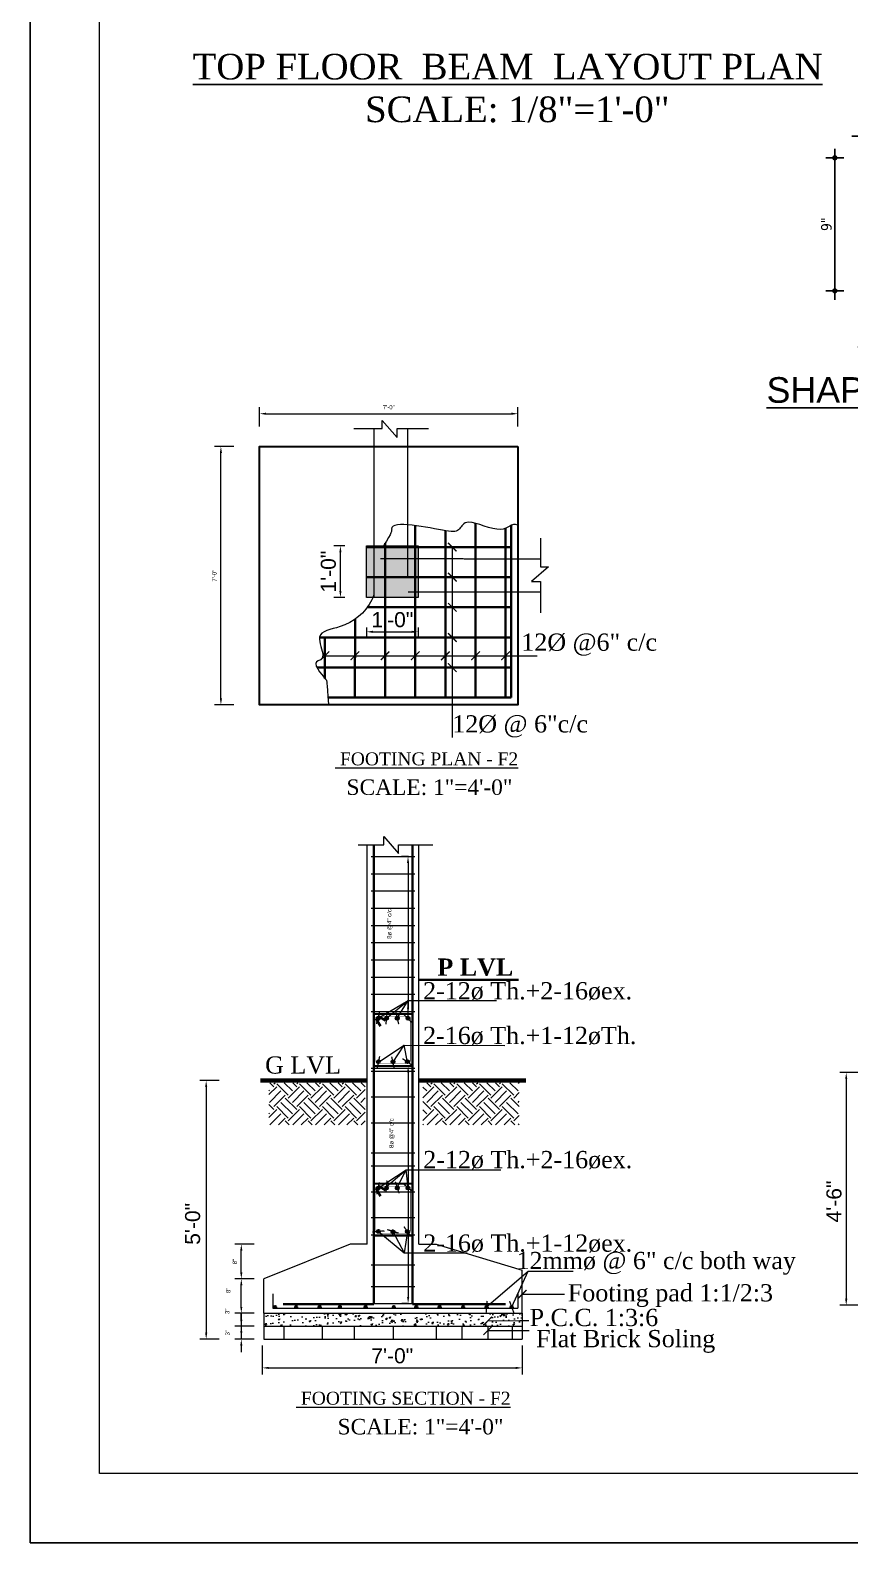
# Model space of a CAD drawing. Header units: inches. Extents: x 10143 to 33197, y -150 to 3760.
# Drawn here: x 10143 to 10691, y -150 to 861 of the extents above; entities that cross this region are included whole.
import ezdxf

# ---------------------------------------------------------------- set-up
doc = ezdxf.new("R2010")
doc.units = ezdxf.units.IN
doc.header["$LTSCALE"] = 0.5
doc.header["$MEASUREMENT"] = 0
doc.header["$PDMODE"] = 66
doc.linetypes.add('HIDDEN', pattern=[0.375, 0.25, -0.125])
for name, color, linetype, lineweight in [('COLUMN', 8, 'Continuous', 50), ('DIM_LINE', 165, 'Continuous', 15), ('dotted', 131, 'HIDDEN', 13), ('ELE1', 3, 'Continuous', 9), ('HACTH', 8, 'Continuous', 5), ('hatch', 9, 'Continuous', 0), ('REN', 242, 'Continuous', 30), ('ST-REINFOR', 201, 'Continuous', 40), ('STIRRUPS', 14, 'Continuous', 18), ('TEXT', 220, 'Continuous', 9), ('TRENCH', 1, 'Continuous', 35), ('WALL ELV', 20, 'Continuous', 20), ('WALL SEC', 2, 'Continuous', 35)]:
    doc.layers.add(name, color=color, linetype=linetype, lineweight=lineweight)
for name, color, linetype in [('DIMENSION', 5, 'Continuous'), ('floorhatch', 43, 'Continuous'), ('RIVER', 140, 'Continuous'), ('STIRRUP', 10, 'Continuous')]:
    doc.layers.add(name, color=color, linetype=linetype)
doc.styles.add('7 INCH', font='tahoma.ttf', dxfattribs={"height": 7})
doc.styles.add('arial', font='arial.ttf')
doc.styles.add('ordinary', font='ARIALN.TTF')
doc.styles.add('Romans', font='romans.shx')
doc.styles.get("Standard").update_dxf_attribs({"font": 'arial.ttf'})
doc.styles.add('TIMES 48', font='times.ttf', dxfattribs={"height": 4})
doc.styles.add('Timies1', font='times.ttf')
doc.dimstyles.new('7 INCH', dxfattribs={"dimscale": 0, "dimtxt": 7, "dimasz": 1, "dimexe": 2, "dimexo": 9, "dimgap": 2, "dimtad": 1, "dimdec": 0, "dimzin": 3, "dimdsep": 46, "dimlunit": 4, "dimtxsty": '7 INCH', "dimblk": 'DIM', "dimcen": 3, "dimdle": 3, "dimse1": 1, "dimse2": 1, "dimclrd": 256, "dimclre": 256, "dimclrt": 7, "dimadec": 1, "dimazin": 2, "dimtfac": 1, "dimtdec": 0, "dimtix": 1, "dimtofl": 0, "dimtmove": 2, "dimatfit": 3, "dimldrblk": 'ARW', "dimfxl": 2, "dimfrac": 2, "dimtolj": 2, "dimtzin": 0, "dimarcsym": 0})
doc.dimstyles.new('Copy of Standard', dxfattribs={"dimtxt": 5, "dimasz": 3, "dimexe": 3, "dimexo": 9, "dimgap": 3, "dimtad": 1, "dimtoh": 1, "dimdec": 0, "dimzin": 0, "dimdsep": 46, "dimlunit": 4, "dimtxsty": 'Standard', "dimblk": 'ARCHTICK', "dimcen": 0.09, "dimdle": 3, "dimclrd": 256, "dimclre": 256, "dimclrt": 256, "dimadec": 0, "dimazin": 0, "dimtfac": 1, "dimtdec": 0, "dimtofl": 0, "dimtmove": 0, "dimatfit": 2, "dimldrblk": 'ARCHTICK', "dimfxl": 3, "dimfxlon": 1, "dimtolj": 1, "dimtzin": 0, "dimlwd": -1, "dimlwe": -1, "dimarcsym": 0})
doc.dimstyles.new('nir 48', dxfattribs={"dimscale": 0.5, "dimtxt": 7, "dimasz": 3, "dimexe": 3, "dimexo": 3, "dimgap": 2, "dimtad": 1, "dimdec": 0, "dimzin": 3, "dimlunit": 4, "dimtxsty": 'arial', "dimcen": 2.5, "dimdle": 3, "dimclrt": 3, "dimadec": 0, "dimazin": 0, "dimtfac": 1, "dimtdec": 0, "dimtmove": 2, "dimatfit": 3, "dimfxl": 1, "dimarcsym": 0})

# ---------------------------------------------------------------- blocks, each defined once
blk = doc.blocks.new('DIM')
at = {"layer": 'DIMENSION'}
h = blk.add_hatch(color=256, dxfattribs=at)
h.paths.add_polyline_path([(0, 1.3), (0, 0), (1.3, 0, 0.414214)])
h.paths.add_polyline_path([(1.3, 0), (0, 0), (0, -1.3, 0.414214)])
h.paths.add_polyline_path([(0, 0), (-1.3, 0, 0.414214), (0, -1.3)])
h.paths.add_polyline_path([(0, 1.3, 0.414214), (-1.3, 0), (0, 0)])
for p, q in [((-6, 0), (6, 0)), ((0, 6), (0, -6))]:
    blk.add_line(p, q, dxfattribs=at)
blk.add_circle((0, 0), 1.28, dxfattribs=at)
blk = doc.blocks.new('*D976')
at = {"layer": 'Defpoints', "color": 0, "ltscale": 50, "transparency": 16777216}
for p in [(4326.3, 6106.5), (4237.9, 6085.5), (4326.3, 6085.5)]:
    blk.add_point(p, dxfattribs=at)
at = {"layer": 'REN', "lineweight": -2, "ltscale": 50, "transparency": 16777216}
blk.add_line((4238.9, 6106.5), (4325.3, 6106.5), dxfattribs=at)
at = {"layer": 'REN', "lineweight": -2, "ltscale": 50, "transparency": 16777216, "rotation": 180}
blk.add_blockref('DIM', (4237.9, 6106.5), dxfattribs=at)
at = {"layer": 'REN', "lineweight": -2, "ltscale": 50, "transparency": 16777216}
blk.add_blockref('DIM', (4326.3, 6106.5), dxfattribs=at)
at = {"layer": 'REN', "color": 7, "ltscale": 50, "transparency": 16777216, "insert": (4282.1, 6112.1), "char_height": 7, "attachment_point": 5, "style": '7 INCH'}
blk.add_mtext('\\A2;9"', dxfattribs=at)
blk = doc.blocks.new('ARW')
at = {"layer": 'DIMENSION'}
blk.add_lwpolyline([(-0.5, 0, 0, 3, 0), (-5.5, 0, 0, 0, 0), (-0.5, 0, 0, 0, 0)], format="xyseb", dxfattribs=at)
blk = doc.blocks.new('*D977')
at = {"layer": 'Defpoints', "color": 0, "ltscale": 50, "transparency": 16777216}
for p in [(4282.1, 6091.9), (4220.5, 6003), (4282.1, 6003)]:
    blk.add_point(p, dxfattribs=at)
at = {"layer": 'REN', "lineweight": -2, "ltscale": 50, "transparency": 16777216}
blk.add_line((4220.5, 6090.9), (4220.5, 6004), dxfattribs=at)
for p, rotation in [((4220.5, 6091.9), 90), ((4220.5, 6003), 270)]:
    blk.add_blockref('DIM', p, dxfattribs=dict(at, rotation=rotation))
at = {"layer": 'REN', "color": 7, "ltscale": 50, "transparency": 16777216, "insert": (4214.9, 6047.5), "char_height": 7, "attachment_point": 5, "rotation": 90, "style": '7 INCH'}
blk.add_mtext('\\A2;9"', dxfattribs=at)
blk = doc.blocks.new('*D978')
at = {"layer": 'Defpoints', "color": 0, "ltscale": 50, "transparency": 16777216}
for p in [(4387.9, 6077.7), (4500.4, 6065.1), (4450.4, 6015.2)]:
    blk.add_point(p, dxfattribs=at)
at = {"layer": 'REN', "lineweight": -2, "ltscale": 50, "transparency": 16777216}
blk.add_line((4438.6, 6126.9), (4499.7, 6065.8), dxfattribs=at)
for p, rotation in [((4437.9, 6127.6), 134.9999999999733), ((4500.4, 6065.1), 314.9999999999733)]:
    blk.add_blockref('DIM', p, dxfattribs=dict(at, rotation=rotation))
at = {"layer": 'REN', "color": 7, "ltscale": 50, "transparency": 16777216, "insert": (4473, 6100.3), "char_height": 7, "attachment_point": 5, "rotation": 315, "style": '7 INCH'}
blk.add_mtext('\\A2;6\'-5"', dxfattribs=at)
blk = doc.blocks.new('*D979')
at = {"layer": 'Defpoints', "color": 0, "ltscale": 50, "transparency": 16777216}
for p in [(4406.9, 6121.5), (4450.6, 6077.8), (4387.7, 6015)]:
    blk.add_point(p, dxfattribs=at)
at = {"layer": 'REN', "lineweight": -2, "ltscale": 50, "transparency": 16777216}
blk.add_line((4344.8, 6059.4), (4406.2, 6120.8), dxfattribs=at)
for p, rotation in [((4406.9, 6121.5), 45.00000000002652), ((4344.1, 6058.6), 225.0000000000265)]:
    blk.add_blockref('DIM', p, dxfattribs=dict(at, rotation=rotation))
at = {"layer": 'REN', "color": 7, "ltscale": 50, "transparency": 16777216, "insert": (4371.6, 6094), "char_height": 7, "attachment_point": 5, "rotation": 45, "style": '7 INCH'}
blk.add_mtext('\\A2;6\'-5"', dxfattribs=at)
blk = doc.blocks.new('*D1331')
at = {"layer": 'Defpoints', "color": 0, "transparency": 16777216}
for p in [(83951.29, -112875.78), (83946.03, -112878.78), (83951.29, -112878.78)]:
    blk.add_point(p, dxfattribs=at)
at = {"layer": 'DIM_LINE', "color": 0, "linetype": 'ByBlock', "lineweight": -2, "transparency": 16777216}
for p, q in [((83946.03, -112874.28), (83946.03, -112872.78)), ((83946.03, -112875.78), (83946.03, -112878.78)), ((83946.03, -112880.28), (83946.03, -112881.78))]:
    blk.add_line(p, q, dxfattribs=at)
at = {"layer": 'DIM_LINE', "color": 0, "lineweight": -2, "transparency": 16777216}
for p, q in [((83949.03, -112875.78), (83944.53, -112875.78)), ((83949.03, -112878.78), (83944.53, -112878.78))]:
    blk.add_line(p, q, dxfattribs=at)
at = {"layer": 'DIM_LINE', "color": 0, "transparency": 16777216}
for points in [[(83945.78, -112874.28), (83946.28, -112874.28), (83946.03, -112875.78)], [(83945.78, -112880.28), (83946.28, -112880.28), (83946.03, -112878.78)]]:
    blk.add_solid(points, dxfattribs=at)
at = {"layer": 'DIM_LINE', "color": 3, "transparency": 16777216, "insert": (83942.78, -112875.31), "char_height": 1, "attachment_point": 5, "rotation": 90, "style": 'arial'}
blk.add_mtext('3"', dxfattribs=at)
blk = doc.blocks.new('*D1332')
at = {"layer": 'Defpoints', "color": 0, "transparency": 16777216}
for p in [(83950.48, -112821.73), (83937.87, -112881.78), (83945.53, -112881.78)]:
    blk.add_point(p, dxfattribs=at)
at = {"layer": 'DIM_LINE', "color": 0, "lineweight": -2, "transparency": 16777216}
for p, q in [((83940.87, -112821.73), (83936.37, -112821.73)), ((83940.87, -112881.78), (83936.37, -112881.78))]:
    blk.add_line(p, q, dxfattribs=at)
at = {"layer": 'DIM_LINE', "color": 0, "linetype": 'ByBlock', "lineweight": -2, "transparency": 16777216}
blk.add_line((83937.87, -112823.23), (83937.87, -112880.28), dxfattribs=at)
at = {"layer": 'DIM_LINE', "color": 0, "transparency": 16777216}
for points in [[(83937.62, -112823.23), (83938.12, -112823.23), (83937.87, -112821.73)], [(83937.62, -112880.28), (83938.12, -112880.28), (83937.87, -112881.78)]]:
    blk.add_solid(points, dxfattribs=at)
at = {"layer": 'DIM_LINE', "color": 3, "transparency": 16777216, "insert": (83934.73, -112855), "char_height": 3.5, "attachment_point": 5, "rotation": 90, "style": 'arial'}
blk.add_mtext('5\'-0"', dxfattribs=at)
blk = doc.blocks.new('*D1338')
at = {"layer": 'Defpoints', "color": 0, "transparency": 16777216}
for p in [(83946.03, -112867.78), (83951.29, -112867.78), (83951.29, -112875.78)]:
    blk.add_point(p, dxfattribs=at)
at = {"layer": 'DIM_LINE', "color": 0, "lineweight": -2, "transparency": 16777216}
for p, q in [((83949.03, -112867.78), (83944.53, -112867.78)), ((83949.03, -112875.78), (83944.53, -112875.78))]:
    blk.add_line(p, q, dxfattribs=at)
at = {"layer": 'DIM_LINE', "color": 0, "linetype": 'ByBlock', "lineweight": -2, "transparency": 16777216}
blk.add_line((83946.03, -112874.28), (83946.03, -112869.28), dxfattribs=at)
at = {"layer": 'DIM_LINE', "color": 0, "transparency": 16777216}
for points in [[(83945.78, -112869.28), (83946.28, -112869.28), (83946.03, -112867.78)], [(83945.78, -112874.28), (83946.28, -112874.28), (83946.03, -112875.78)]]:
    blk.add_solid(points, dxfattribs=at)
at = {"layer": 'DIM_LINE', "color": 3, "transparency": 16777216, "insert": (83943, -112870.44), "char_height": 1, "attachment_point": 5, "rotation": 90, "style": 'arial'}
blk.add_mtext('8"', dxfattribs=at)
blk = doc.blocks.new('_ArchTick')
at = {"color": 0, "linetype": 'ByBlock', "const_width": 0.15}
blk.add_lwpolyline([(-0.5, -0.5), (0.5, 0.5)], dxfattribs=at)
blk = doc.blocks.new('*D1333')
at = {"layer": 'Defpoints', "color": 0, "transparency": 16777216}
for p in [(83941.29, -112674.45), (83950.29, -112674.45), (83950.29, -112734.44)]:
    blk.add_point(p, dxfattribs=at)
at = {"layer": 'DIM_LINE', "color": 0, "lineweight": -2, "transparency": 16777216}
for p, q in [((83944.29, -112674.45), (83939.79, -112674.45)), ((83944.29, -112734.44), (83939.79, -112734.44))]:
    blk.add_line(p, q, dxfattribs=at)
at = {"layer": 'DIM_LINE', "color": 0, "linetype": 'ByBlock', "lineweight": -2, "transparency": 16777216}
blk.add_line((83941.29, -112732.94), (83941.29, -112675.95), dxfattribs=at)
at = {"layer": 'DIM_LINE', "color": 0, "transparency": 16777216}
for points in [[(83941.04, -112675.95), (83941.54, -112675.95), (83941.29, -112674.45)], [(83941.04, -112732.94), (83941.54, -112732.94), (83941.29, -112734.44)]]:
    blk.add_solid(points, dxfattribs=at)
at = {"layer": 'DIM_LINE', "color": 3, "transparency": 16777216, "insert": (83939.78, -112704.44), "char_height": 1, "attachment_point": 5, "rotation": 90, "style": 'arial'}
blk.add_mtext('7\'-0"', dxfattribs=at)
blk = doc.blocks.new('*D1334')
at = {"layer": 'Defpoints', "color": 0, "transparency": 16777216}
for p in [(84010.29, -112666.83), (83950.29, -112674.45), (84010.29, -112674.45)]:
    blk.add_point(p, dxfattribs=at)
at = {"layer": 'DIM_LINE', "color": 0, "lineweight": -2, "transparency": 16777216}
for p, q in [((83950.29, -112669.83), (83950.29, -112665.33)), ((84010.29, -112669.83), (84010.29, -112665.33))]:
    blk.add_line(p, q, dxfattribs=at)
at = {"layer": 'DIM_LINE', "color": 0, "linetype": 'ByBlock', "lineweight": -2, "transparency": 16777216}
blk.add_line((83951.79, -112666.83), (84008.79, -112666.83), dxfattribs=at)
at = {"layer": 'DIM_LINE', "color": 0, "transparency": 16777216}
for points in [[(83951.79, -112666.58), (83951.79, -112667.08), (83950.29, -112666.83)], [(84008.79, -112666.58), (84008.79, -112667.08), (84010.29, -112666.83)]]:
    blk.add_solid(points, dxfattribs=at)
at = {"layer": 'DIM_LINE', "color": 18, "transparency": 16777216, "insert": (83980.29, -112665.32), "char_height": 1, "attachment_point": 5, "style": 'arial'}
blk.add_mtext('7\'-0"', dxfattribs=at)
blk = doc.blocks.new('*D1335')
at = {"layer": 'Defpoints', "color": 0, "transparency": 16777216}
for p in [(83951.29, -112878.78), (83946.03, -112881.78), (83951.29, -112881.78)]:
    blk.add_point(p, dxfattribs=at)
at = {"layer": 'DIM_LINE', "color": 0, "linetype": 'ByBlock', "lineweight": -2, "transparency": 16777216}
for p, q in [((83946.03, -112877.28), (83946.03, -112875.78)), ((83946.03, -112878.78), (83946.03, -112881.78)), ((83946.03, -112883.28), (83946.03, -112884.78))]:
    blk.add_line(p, q, dxfattribs=at)
at = {"layer": 'DIM_LINE', "color": 0, "lineweight": -2, "transparency": 16777216}
for p, q in [((83949.03, -112878.78), (83944.53, -112878.78)), ((83949.03, -112881.78), (83944.53, -112881.78))]:
    blk.add_line(p, q, dxfattribs=at)
at = {"layer": 'DIM_LINE', "color": 0, "transparency": 16777216}
for points in [[(83945.78, -112877.28), (83946.28, -112877.28), (83946.03, -112878.78)], [(83945.78, -112883.28), (83946.28, -112883.28), (83946.03, -112881.78)]]:
    blk.add_solid(points, dxfattribs=at)
at = {"layer": 'DIM_LINE', "color": 3, "transparency": 16777216, "insert": (83942.83, -112880.28), "char_height": 1, "attachment_point": 5, "rotation": 90, "style": 'arial'}
blk.add_mtext('3"', dxfattribs=at)
blk = doc.blocks.new('*D1336')
at = {"layer": 'Defpoints', "color": 0, "transparency": 16777216}
for p in [(83984.79, -112818.28), (83984.79, -112873.53), (83985.47, -112873.53)]:
    blk.add_point(p, dxfattribs=at)
at = {"layer": 'DIM_LINE', "color": 0, "lineweight": -2, "transparency": 16777216}
for p, q in [((83984.79, -112818.28), (83983.29, -112818.28)), ((83984.79, -112873.53), (83983.29, -112873.53))]:
    blk.add_line(p, q, dxfattribs=at)
at = {"layer": 'DIM_LINE', "color": 0, "linetype": 'ByBlock', "lineweight": -2, "transparency": 16777216}
blk.add_line((83984.79, -112819.78), (83984.79, -112872.03), dxfattribs=at)
at = {"layer": 'DIM_LINE', "color": 0, "transparency": 16777216}
for points in [[(83984.54, -112819.78), (83985.04, -112819.78), (83984.79, -112818.28)], [(83984.54, -112872.03), (83985.04, -112872.03), (83984.79, -112873.53)]]:
    blk.add_solid(points, dxfattribs=at)
at = {"layer": 'DIM_LINE', "color": 3, "transparency": 16777216, "insert": (83981.01, -112833.94), "char_height": 1, "attachment_point": 5, "rotation": 90, "style": 'arial'}
blk.add_mtext('8ø @4" c/c', dxfattribs=at)
blk = doc.blocks.new('*D1337')
at = {"layer": 'Defpoints', "color": 0, "transparency": 16777216}
for p in [(83986.36, -112769.67), (83984.77, -112806.28), (83985.01, -112806.28)]:
    blk.add_point(p, dxfattribs=at)
at = {"layer": 'DIM_LINE', "color": 0, "lineweight": -2, "transparency": 16777216}
for p, q in [((83984.86, -112769.67), (83983.27, -112769.67)), ((83984.77, -112806.28), (83983.27, -112806.28))]:
    blk.add_line(p, q, dxfattribs=at)
at = {"layer": 'DIM_LINE', "color": 0, "linetype": 'ByBlock', "lineweight": -2, "transparency": 16777216}
blk.add_line((83984.77, -112771.17), (83984.77, -112804.78), dxfattribs=at)
at = {"layer": 'DIM_LINE', "color": 0, "transparency": 16777216}
for points in [[(83984.52, -112771.17), (83985.02, -112771.17), (83984.77, -112769.67)], [(83984.52, -112804.78), (83985.02, -112804.78), (83984.77, -112806.28)]]:
    blk.add_solid(points, dxfattribs=at)
at = {"layer": 'DIM_LINE', "color": 3, "transparency": 16777216, "insert": (83980.51, -112785.35), "char_height": 1, "attachment_point": 5, "rotation": 90, "style": 'arial'}
blk.add_mtext('8ø @4" c/c', dxfattribs=at)
blk = doc.blocks.new('*D1339')
at = {"layer": 'Defpoints', "color": 0, "transparency": 16777216}
for p in [(83946.03, -112859.73), (83971.29, -112859.73), (83951.29, -112867.78)]:
    blk.add_point(p, dxfattribs=at)
at = {"layer": 'DIM_LINE', "color": 0, "lineweight": -2, "transparency": 16777216}
for p, q in [((83949.03, -112859.73), (83944.53, -112859.73)), ((83949.03, -112867.78), (83944.53, -112867.78))]:
    blk.add_line(p, q, dxfattribs=at)
at = {"layer": 'DIM_LINE', "color": 0, "linetype": 'ByBlock', "lineweight": -2, "transparency": 16777216}
blk.add_line((83946.03, -112866.28), (83946.03, -112861.23), dxfattribs=at)
at = {"layer": 'DIM_LINE', "color": 0, "transparency": 16777216}
for points in [[(83945.78, -112861.23), (83946.28, -112861.23), (83946.03, -112859.73)], [(83945.78, -112866.28), (83946.28, -112866.28), (83946.03, -112867.78)]]:
    blk.add_solid(points, dxfattribs=at)
at = {"layer": 'DIM_LINE', "color": 3, "transparency": 16777216, "insert": (83944.52, -112863.75), "char_height": 1, "attachment_point": 5, "rotation": 90, "style": 'arial'}
blk.add_mtext('8"', dxfattribs=at)
blk = doc.blocks.new('*D1308')
at = {"layer": 'Defpoints', "color": 0, "transparency": 16777216}
for p in [(83950.91, -112881.78), (84011.29, -112881.78), (84011.29, -112888.46)]:
    blk.add_point(p, dxfattribs=at)
at = {"layer": 'DIM_LINE', "color": 0, "lineweight": -2, "transparency": 16777216}
for p, q in [((83950.91, -112883.28), (83950.91, -112889.96)), ((84011.29, -112883.28), (84011.29, -112889.96)), ((83952.41, -112888.46), (84009.79, -112888.46))]:
    blk.add_line(p, q, dxfattribs=at)
at = {"layer": 'DIM_LINE', "color": 0, "transparency": 16777216}
for points in [[(83952.41, -112888.21), (83952.41, -112888.71), (83950.91, -112888.46)], [(84009.79, -112888.21), (84009.79, -112888.71), (84011.29, -112888.46)]]:
    blk.add_solid(points, dxfattribs=at)
at = {"layer": 'DIM_LINE', "color": 3, "transparency": 16777216, "insert": (83981.1, -112885.67), "char_height": 3.5, "attachment_point": 5, "style": 'arial', "bg_fill": 3, "box_fill_scale": 1.25, "bg_fill_color": 256, "bg_fill_true_color": 13158600, "bg_fill_transparency": 15669704}
blk.add_mtext('7\'-0"', dxfattribs=at)
blk = doc.blocks.new('*D1309')
at = {"layer": 'Defpoints', "color": 0, "transparency": 16777216}
for p in [(83969.06, -112697.52), (83975.12, -112697.52), (83975.12, -112709.51)]:
    blk.add_point(p, dxfattribs=at)
at = {"layer": 'DIM_LINE', "color": 0, "lineweight": -2, "transparency": 16777216}
for p, q in [((83970.06, -112697.52), (83967.56, -112697.52)), ((83969.06, -112708.01), (83969.06, -112699.02)), ((83970.06, -112709.51), (83967.56, -112709.51))]:
    blk.add_line(p, q, dxfattribs=at)
at = {"layer": 'DIM_LINE', "color": 0, "transparency": 16777216}
for points in [[(83968.81, -112699.02), (83969.31, -112699.02), (83969.06, -112697.52)], [(83968.81, -112708.01), (83969.31, -112708.01), (83969.06, -112709.51)]]:
    blk.add_solid(points, dxfattribs=at)
at = {"layer": 'DIM_LINE', "color": 3, "transparency": 16777216, "insert": (83966.27, -112703.51), "char_height": 3.5, "attachment_point": 5, "rotation": 90, "style": 'arial'}
blk.add_mtext('1\'-0"', dxfattribs=at)
blk = doc.blocks.new('*D1310')
at = {"layer": 'Defpoints', "color": 0, "transparency": 16777216}
for p in [(83975.12, -112709.51), (83987.13, -112709.51), (83987.13, -112717.48)]:
    blk.add_point(p, dxfattribs=at)
at = {"layer": 'DIM_LINE', "color": 0, "lineweight": -2, "transparency": 16777216}
for p, q in [((83975.12, -112716.48), (83975.12, -112718.98)), ((83976.62, -112717.48), (83985.63, -112717.48)), ((83987.13, -112716.48), (83987.13, -112718.98))]:
    blk.add_line(p, q, dxfattribs=at)
at = {"layer": 'DIM_LINE', "color": 0, "transparency": 16777216}
for points in [[(83976.62, -112717.23), (83976.62, -112717.73), (83975.12, -112717.48)], [(83985.63, -112717.23), (83985.63, -112717.73), (83987.13, -112717.48)]]:
    blk.add_solid(points, dxfattribs=at)
at = {"layer": 'DIM_LINE', "color": 3, "transparency": 16777216, "insert": (83981.12, -112714.69), "char_height": 3.5, "attachment_point": 5, "style": 'arial'}
blk.add_mtext('1\'-0"', dxfattribs=at)
blk = doc.blocks.new('*D1312')
at = {"layer": 'Defpoints', "color": 0, "transparency": 16777216}
for p in [(84097.91, -112819.87), (84086.57, -112873.91), (84093.46, -112873.91)]:
    blk.add_point(p, dxfattribs=at)
at = {"layer": 'DIM_LINE', "color": 0, "lineweight": -2, "transparency": 16777216}
for p, q in [((84089.57, -112819.87), (84085.07, -112819.87)), ((84089.57, -112873.91), (84085.07, -112873.91))]:
    blk.add_line(p, q, dxfattribs=at)
at = {"layer": 'DIM_LINE', "color": 0, "linetype": 'ByBlock', "lineweight": -2, "transparency": 16777216}
blk.add_line((84086.57, -112821.37), (84086.57, -112872.41), dxfattribs=at)
at = {"layer": 'DIM_LINE', "color": 0, "transparency": 16777216}
for points in [[(84086.32, -112821.37), (84086.82, -112821.37), (84086.57, -112819.87)], [(84086.32, -112872.41), (84086.82, -112872.41), (84086.57, -112873.91)]]:
    blk.add_solid(points, dxfattribs=at)
at = {"layer": 'DIM_LINE', "color": 3, "transparency": 16777216, "insert": (84083.74, -112849.81), "char_height": 3.5, "attachment_point": 5, "rotation": 90, "style": 'arial'}
blk.add_mtext('4\'-6"', dxfattribs=at)
blk = doc.blocks.new('XDG')
at = {"layer": 'STIRRUP'}
for p, q in [((4414.8, 6104.6), (4361, 6050.8)), ((4415.3, 6071.9), (4415.3, 6102.3)), ((4477.3, 6051.1), (4423.9, 6104.6)), ((4424.4, 6071.8), (4424.4, 6102.1)), ((4319.9, 6091.9), (4244.3, 6091.9)), ((4237.9, 6085.5), (4237.9, 6009.4)), ((4261.3, 6062.7), (4239.8, 6084.2)), ((4246.3, 6090.7), (4267.6, 6068.8)), ((4326.3, 6009.4), (4326.3, 6085.5)), ((4361, 6041.7), (4414.5, 5988.3)), ((4423.5, 5988.3), (4477.3, 6042)), ((4244.3, 6003), (4319.9, 6003))]:
    blk.add_line(p, q, dxfattribs=at)
for centre, radius, start, end in [((4419.3, 6099.8), 6.43, 45, 135), ((4419.8, 6102.1), 4.59, 0, 180), ((4244.3, 6085.5), 6.43, 90, 180), ((4243.1, 6087.4), 4.59, 45, 225), ((4319.9, 6085.5), 6.43, 0, 90), ((4365.6, 6046.2), 6.43, 135, 225), ((4472.8, 6046.6), 6.43, 315, 45), ((4244.3, 6009.4), 6.43, 180, 270), ((4319.9, 6009.4), 6.43, 270, 0), ((4419, 5992.8), 6.43, 225, 315)]:
    blk.add_arc(centre, radius, start, end, dxfattribs=at)
at = {"layer": 'floorhatch', "color": 7, "linetype": 'Continuous', "insert": (4349.1, 5936.5), "char_height": 17.143, "attachment_point": 5}
blk.add_mtext('{\\fArial|b0|i0|c0|p34;\\LSHAPE OF TIES FOR COLUMN}', dxfattribs=at)
at = {"layer": 'TEXT', "style": 'Romans'}
for s, p in [('%%uTIES FOR 4 BARS', (4235.8, 5966.9)), ('%%uEXTRA TIE FOR 8 BARS', (4368.2, 5966))]:
    blk.add_text(s, height=6.857, dxfattribs=at).set_placement(p)
at = {"layer": 'REN', "ltscale": 50}
for p1, p2, distance, picture, middle in [((4387.9, 6077.7), (4450.4, 6015.2), 70.6, '*D978', (4473, 6100.3)), ((4387.7, 6015), (4450.6, 6077.8), 61.7, '*D979', (4371.6, 6094))]:
    dim = blk.add_aligned_dim(p1=p1, p2=p2, distance=distance, text='6\'-5"', dimstyle='7 INCH', override={"dimscale": 1}, dxfattribs=at)
    dim.commit()
    dim.dimension.update_dxf_attribs({"geometry": picture, "text_midpoint": middle})
dim = blk.add_linear_dim(base=(4326.3, 6106.5), p1=(4237.9, 6085.5), p2=(4326.3, 6085.5), text='9"', dimstyle='7 INCH', override={"dimscale": 1}, dxfattribs=at)
dim.commit()
dim.dimension.update_dxf_attribs({"geometry": '*D976', "text_midpoint": (4282.1, 6112.1)})
dim = blk.add_linear_dim(base=(4220.5, 6003), p1=(4282.1, 6091.9), p2=(4282.1, 6003), angle=90, text='9"', dimstyle='7 INCH', override={"dimscale": 1}, dxfattribs=at)
dim.commit()
dim.dimension.update_dxf_attribs({"geometry": '*D977', "text_midpoint": (4214.9, 6047.5)})
blk = doc.blocks.new('DFHRH')
at = {"layer": 'COLUMN'}
blk.add_hatch(color=256, dxfattribs=at).paths.add_polyline_path([(83975.13, -112697.51), (83975.13, -112709.51), (83987.13, -112709.51), (83987.13, -112697.51)])
at = {"layer": 'HACTH'}
h = blk.add_hatch(dxfattribs=at)
h.set_pattern_fill('AR-CONC', color=256, scale=0.5, style=0)
h.set_pattern_definition([(50, (74010.713, -127528.787), (3.5863009, -0.31376067), [0.375, -4.125]), (355, (74010.713, -127528.787), (-0.6937567, 3.7609607), [0.3, -3.3]), (100.4514, (74011.012, -127528.8132), (2.8925469, 3.4471977), [0.31870095, -3.50571056]), (46.1842, (74010.713, -127527.787), (5.3362052, -0.8275951), [0.5625, -6.1875]), (96.6356, (74011.158, -127527.856), (4.6733135, 4.8705894), [0.4780514, -5.258565]), (351.1842, (74010.713, -127527.787), (4.6733097, 4.870593), [0.45, -4.95]), (21, (74011.213, -127528.037), (2.98453526, -2.01309445), [0.375, -4.125]), (326, (74011.213, -127528.037), (1.21657666, 3.6257502), [0.3, -3.3]), (71.4514, (74011.462, -127528.2048), (4.20111314, 1.6126525), [0.31870095, -3.50571056]), (37.5, (74010.7131, -127528.787), (0.06079928, 1.66446927), [0, -3.26, 0, -3.35, 0, -3.3125]), (7.5, (74010.7131, -127528.787), (1.31534769, 1.97205856), [0, -1.91, 0, -3.185, 0, -1.2625]), (327.5, (74009.5981, -127528.787), (2.66911218, -0.11277436), [0, -1.25, 0, -3.9, 0, -5.175]), (317.5, (74009.0981, -127528.787), (2.91593085, 0.5005249), [0, -1.625, 0, -2.59, 0, -3.675])])
h.paths.add_polyline_path([(83951.29, -112878.78), (84011.29, -112878.78), (84011.29, -112875.78), (83951.29, -112875.78)])
at = {"layer": 'hatch'}
h = blk.add_hatch(dxfattribs=at)
h.set_pattern_fill('EARTH', color=256, scale=15, angle=45, style=0)
h.set_pattern_definition([(45, (47473.7672, -129452.2487), (4e-16, 5.30330086), [3.75, -3.75]), (45, (47472.773, -129451.2543), (4e-16, 5.30330086), [3.75, -3.75]), (45, (47471.7785, -129450.26), (4e-16, 5.30330086), [3.75, -3.75]), (135, (47471.7785, -129449.597), (-5.30330086, 4e-16), [3.75, -3.75]), (135, (47472.773, -129448.6027), (-5.30330086, 4e-16), [3.75, -3.75]), (135, (47473.7672, -129447.6083), (-5.30330086, 4e-16), [3.75, -3.75])])
h.paths.add_polyline_path([(83974.83, -112822.21), (83952.42, -112822.21), (83952.42, -112832.01), (83974.83, -112832.01)])
h = blk.add_hatch(dxfattribs=at)
h.set_pattern_fill('EARTH', color=256, scale=15, angle=45, style=0)
h.set_pattern_definition([(45, (47473.154, -129452.2487), (4e-16, 5.30330086), [3.75, -3.75]), (45, (47472.1595, -129451.2543), (4e-16, 5.30330086), [3.75, -3.75]), (45, (47471.165, -129450.26), (4e-16, 5.30330086), [3.75, -3.75]), (135, (47471.165, -129449.597), (-5.30330086, 4e-16), [3.75, -3.75]), (135, (47472.1595, -129448.6027), (-5.30330086, 4e-16), [3.75, -3.75]), (135, (47473.154, -129447.6083), (-5.30330086, 4e-16), [3.75, -3.75])])
h.paths.add_polyline_path([(84010.61, -112822.21), (83988.21, -112822.21), (83988.21, -112832.01), (84010.61, -112832.01)])
at = {"layer": 'WALL SEC'}
for points in [[(83977.42, -112807.31, 1), (83978.14, -112807.31, 1)], [(83978.15, -112807.31, -1), (83977.43, -112807.31, -1)], [(83978.15, -112807.31, -1), (83977.43, -112807.31, -1)], [(83979.39, -112807.25, 1), (83980.11, -112807.25, 1)], [(83980.13, -112807.25, -1), (83979.41, -112807.25, -1)], [(83980.13, -112807.25, -1), (83979.41, -112807.25, -1)], [(83981.89, -112807.25, 1), (83982.61, -112807.25, 1)], [(83982.63, -112807.25, -1), (83981.91, -112807.25, -1)], [(83982.63, -112807.25, -1), (83981.91, -112807.25, -1)], [(83984.41, -112807.25, 1), (83985.13, -112807.25, 1)], [(83985.14, -112807.25, -1), (83984.42, -112807.25, -1)], [(83985.14, -112807.25, -1), (83984.42, -112807.25, -1)], [(83977.53, -112817.31, 1), (83978.25, -112817.31, 1)], [(83980.9, -112817.4, -1), (83981.62, -112817.4, -1)], [(83981.63, -112817.4, 1), (83980.91, -112817.4, 1)], [(83981.63, -112817.4, 1), (83980.91, -112817.4, 1)], [(83984.26, -112817.34, 1), (83984.98, -112817.34, 1)], [(83985, -112817.34, -1), (83984.28, -112817.34, -1)], [(83985, -112817.34, -1), (83984.28, -112817.34, -1)], [(83977.42, -112846.75, 1), (83978.14, -112846.75, 1)], [(83978.15, -112846.75, -1), (83977.43, -112846.75, -1)], [(83978.15, -112846.75, -1), (83977.43, -112846.75, -1)], [(83979.39, -112846.7, 1), (83980.11, -112846.7, 1)], [(83980.13, -112846.7, -1), (83979.41, -112846.7, -1)], [(83980.13, -112846.7, -1), (83979.41, -112846.7, -1)], [(83981.89, -112846.7, 1), (83982.61, -112846.7, 1)], [(83982.63, -112846.7, -1), (83981.91, -112846.7, -1)], [(83982.63, -112846.7, -1), (83981.91, -112846.7, -1)], [(83984.41, -112846.7, 1), (83985.13, -112846.7, 1)], [(83985.14, -112846.7, -1), (83984.42, -112846.7, -1)], [(83985.14, -112846.7, -1), (83984.42, -112846.7, -1)], [(83977.53, -112856.76, 1), (83978.25, -112856.76, 1)], [(83980.9, -112856.85, -1), (83981.62, -112856.85, -1)], [(83981.63, -112856.85, 1), (83980.91, -112856.85, 1)], [(83981.63, -112856.85, 1), (83980.91, -112856.85, 1)], [(83984.26, -112856.79, 1), (83984.98, -112856.79, 1)], [(83985, -112856.79, -1), (83984.28, -112856.79, -1)], [(83985, -112856.79, -1), (83984.28, -112856.79, -1)], [(83953.62, -112874.3, 0.407959), (83953.86, -112874.55), (83953.87, -112874.55, 0.407959), (83954.12, -112874.3, 1)], [(83958.53, -112874.3, 0.407959), (83958.78, -112874.55), (83958.79, -112874.55, 0.407959), (83959.03, -112874.3, 1)], [(83963.98, -112874.3, 0.407959), (83964.22, -112874.55), (83964.23, -112874.55, 0.407959), (83964.48, -112874.3, 1)], [(83968.69, -112874.3, 0.407959), (83968.94, -112874.55), (83968.95, -112874.55, 0.407959), (83969.19, -112874.3, 1)], [(83974.67, -112874.31, 0.407959), (83974.91, -112874.56), (83974.92, -112874.56, 0.407959), (83975.17, -112874.31, 1)], [(83981.21, -112874.3, 0.407959), (83981.45, -112874.55), (83981.46, -112874.55, 0.407959), (83981.71, -112874.3, 1)], [(83986.43, -112874.3, 0.407959), (83986.68, -112874.55), (83986.69, -112874.55, 0.407959), (83986.93, -112874.3, 1)], [(83991.86, -112874.3, 0.407959), (83992.11, -112874.55), (83992.12, -112874.55, 0.407959), (83992.36, -112874.3, 1)], [(83997.31, -112874.3, 0.407959), (83997.55, -112874.55), (83997.57, -112874.55, 0.407959), (83997.81, -112874.3, 1)], [(84002.77, -112874.3, 0.407959), (84003.01, -112874.55), (84003.02, -112874.55, 0.407959), (84003.27, -112874.3, 1)], [(84008.6, -112874.3, 0.407959), (84008.84, -112874.55), (84008.86, -112874.55, 0.407959), (84009.1, -112874.3, 1)]]:
    blk.add_hatch(color=256, dxfattribs=at).paths.add_polyline_path(points)
at = {"layer": 'COLUMN'}
for p, q in [((83978.02, -112806.81), (83979.53, -112807.76)), ((83977.29, -112807.28), (83978.36, -112809.12)), ((83977.29, -112846.73), (83978.36, -112848.57)), ((83978.02, -112846.26), (83979.53, -112847.21))]:
    blk.add_line(p, q, dxfattribs=at)
at = {"layer": 'COLUMN', "const_width": 0.1}
for points in [[(83984.79, -112806.78), (83977.79, -112806.78, 0.414214), (83977.29, -112807.28), (83977.29, -112817.28, 0.414214), (83977.79, -112817.78), (83984.79, -112817.78, 0.414214), (83985.29, -112817.28), (83985.29, -112807.28, 0.414214)], [(83984.79, -112846.23), (83977.79, -112846.23, 0.414214), (83977.29, -112846.73), (83977.29, -112856.73, 0.414214), (83977.79, -112857.23), (83984.79, -112857.23, 0.414214), (83985.29, -112856.73), (83985.29, -112846.73, 0.414214)]]:
    blk.add_lwpolyline(points, format="xyb", close=True, dxfattribs=at)
at = {"layer": 'DIM_LINE'}
blk.add_lwpolyline([(83975.12, -112709.51), (83975.12, -112697.52), (83987.13, -112697.52), (83987.13, -112709.51), (83975.12, -112709.51)], dxfattribs=at)
at = {"layer": 'DIM_LINE', "const_width": 1}
for points in [[(83950.48, -112821.73), (83975.29, -112821.73)], [(83987.29, -112821.73), (84012.2, -112821.73)]]:
    blk.add_lwpolyline(points, dxfattribs=at)
at = {"layer": 'DIM_LINE'}
for points, knots in [([(84010.29, -112692.75), (84008.74, -112691.99), (84007.45, -112695.45), (83998.01, -112690.7), (83996.79, -112694.22), (83993.89, -112694.43), (83979.68, -112691.01), (83981.14, -112694.33), (83979.05, -112697.52)], [37.108323, 37.108323, 37.108323, 37.108323, 43.242576, 49.95234, 54.997892, 60.978869, 73.418852, 74.956326, 74.956326, 74.956326, 74.956326]), ([(83976.85, -112708.78), (83976.7, -112709.21), (83975.21, -112712.89), (83970.01, -112716.8), (83962.75, -112717.27), (83966.07, -112724.22), (83961.36, -112723.88), (83965.88, -112728.78), (83965.88, -112728.78), (83966.28, -112734.32)], [32.721337, 32.721337, 32.721337, 32.721337, 33.919159, 43.242576, 49.95234, 54.997892, 60.978869, 73.418852, 75.377123, 75.377123, 75.377123, 75.377123])]:
    blk.add_open_spline(points, degree=3, knots=knots, dxfattribs=at)
at = {"layer": 'dotted'}
for p, q in [((83976.91, -112709.51), (83976.91, -112670.27)), ((83984.62, -112670.27), (83984.62, -112704.67)), ((83978.36, -112700.47), (84015.51, -112700.52)), ((83984.79, -112708.19), (84015.51, -112708.23))]:
    blk.add_line(p, q, dxfattribs=at)
at = {"layer": 'HACTH'}
for p, q in [((83955.94, -112878.78), (83955.94, -112881.78)), ((83964.79, -112878.78), (83964.79, -112881.78)), ((83964.79, -112878.78), (83964.79, -112881.78)), ((83972.29, -112878.78), (83972.29, -112881.78)), ((83981.29, -112878.78), (83981.29, -112881.78)), ((83991.29, -112878.78), (83991.29, -112881.78)), ((83997.29, -112878.78), (83997.29, -112881.78)), ((84003.29, -112878.78), (84003.29, -112881.78)), ((84008.95, -112878.78), (84008.95, -112881.78))]:
    blk.add_line(p, q, dxfattribs=at)
at = {"layer": 'hatch', "linetype": 'Continuous'}
for points in [[(83972.15, -112670.27), (83978.78, -112670.27), (83978.78, -112668.37), (83982.21, -112672.32), (83982.21, -112670.27), (83989.49, -112670.27)], [(84015.51, -112695.76), (84015.51, -112702.39), (84017.41, -112702.39), (84013.46, -112705.82), (84015.51, -112705.82), (84015.51, -112713.11)], [(83973.15, -112766.94), (83979.15, -112766.94), (83979.15, -112765.05), (83982.58, -112768.99), (83982.58, -112766.94), (83990.49, -112766.94)]]:
    blk.add_lwpolyline(points, dxfattribs=at)
at = {"layer": 'ST-REINFOR'}
for p, q in [((83986.44, -112732.68), (83986.45, -112692.89)), ((83993.44, -112732.68), (83993.45, -112694.01)), ((84000.44, -112732.68), (84000.45, -112692.3)), ((84007.44, -112732.68), (84007.45, -112693.41)), ((84008.73, -112732.72), (84008.74, -112692.75)), ((83975.12, -112697.8), (84008.74, -112697.8)), ((83979.44, -112732.68), (83979.45, -112696.9)), ((83975.12, -112704.8), (84008.74, -112704.8)), ((83975.29, -112711.8), (84008.74, -112711.8)), ((83972.44, -112732.68), (83972.45, -112714.56)), ((83964.2, -112718.8), (84008.74, -112718.8)), ((83965.44, -112728.3), (83965.45, -112718.8)), ((83963.62, -112725.8), (84008.74, -112725.8)), ((83966.12, -112732.72), (84008.73, -112732.72)), ((83976.79, -112873.63), (83976.79, -112766.94)), ((83985.79, -112873.63), (83985.79, -112766.94)), ((83987.29, -112798.36), (84010.47, -112798.36)), ((83976.79, -112873.63), (83955.79, -112873.63)), ((83985.79, -112873.63), (84007.43, -112873.63))]:
    blk.add_line(p, q, dxfattribs=at)
at = {"layer": 'STIRRUPS'}
for p, q in [((83976.23, -112769.67), (83986.36, -112769.67)), ((83976.23, -112773.67), (83986.36, -112773.67)), ((83976.23, -112777.67), (83986.36, -112777.67)), ((83976.23, -112781.67), (83986.36, -112781.67)), ((83976.23, -112781.67), (83986.36, -112781.67)), ((83976.23, -112785.67), (83986.36, -112785.67)), ((83976.23, -112789.67), (83986.36, -112789.67)), ((83976.23, -112793.67), (83986.36, -112793.67)), ((83976.23, -112797.67), (83986.36, -112797.67)), ((83976.23, -112801.67), (83986.36, -112801.67)), ((83976.23, -112805.67), (83986.38, -112805.67)), ((83976.23, -112818.84), (83986.36, -112818.84)), ((83976.23, -112819.53), (83986.36, -112819.53)), ((83976.23, -112825.53), (83986.36, -112825.53)), ((83976.23, -112831.53), (83986.36, -112831.53)), ((83976.23, -112838.53), (83986.36, -112838.53)), ((83976.23, -112841.53), (83986.36, -112841.53)), ((83976.23, -112841.53), (83986.36, -112841.53)), ((83976.23, -112847.53), (83986.36, -112847.53)), ((83976.23, -112853.53), (83986.36, -112853.53)), ((83976.23, -112857.53), (83986.36, -112857.53)), ((83976.23, -112857.53), (83986.36, -112857.53)), ((83976.23, -112857.53), (83986.36, -112857.53)), ((83976.23, -112864.53), (83986.36, -112864.53)), ((83976.23, -112869.53), (83986.36, -112869.53)), ((83976.23, -112873.53), (83986.36, -112873.53))]:
    blk.add_line(p, q, dxfattribs=at)
at = {"layer": 'TRENCH'}
blk.add_lwpolyline([(84010.29, -112674.45), (84010.29, -112734.44), (83950.29, -112734.44), (83950.29, -112674.45), (84010.29, -112674.45)], dxfattribs=at)
for points in [[(83985.79, -112806.28), (83976.79, -112806.28), (83976.79, -112818.28), (83985.79, -112818.28)], [(83985.79, -112845.73), (83976.79, -112845.73), (83976.79, -112857.73), (83985.79, -112857.73)]]:
    blk.add_lwpolyline(points, close=True, dxfattribs=at)
at = {"layer": 'WALL ELV'}
for p, q in [((83975.29, -112859.73), (83975.29, -112766.94)), ((83987.29, -112859.73), (83987.29, -112766.94)), ((83971.29, -112859.73), (83951.29, -112867.78)), ((83975.29, -112859.73), (83971.29, -112859.73)), ((83987.29, -112859.73), (83991.29, -112859.73)), ((83991.29, -112859.73), (84011.29, -112865.73)), ((84011.29, -112875.73), (84011.29, -112865.73)), ((83951.29, -112875.78), (83951.29, -112867.78)), ((83953.37, -112871.28), (83953.37, -112874.55)), ((84010.29, -112871.28), (84010.29, -112874.55)), ((83951.29, -112875.78), (83951.29, -112878.78)), ((83951.29, -112875.78), (84011.29, -112875.78)), ((83953.37, -112874.55), (84010.29, -112874.55)), ((84011.29, -112875.73), (84011.29, -112881.78)), ((83951.29, -112878.78), (83951.29, -112881.78)), ((83951.29, -112878.78), (84011.29, -112878.78)), ((83951.29, -112881.78), (84011.29, -112881.78))]:
    blk.add_line(p, q, dxfattribs=at)
at = {"layer": 'WALL SEC'}
for centre, radius in [((83977.78, -112807.31), 0.36), ((83977.79, -112807.31), 0.36), ((83977.79, -112807.31), 0.36), ((83979.75, -112807.25), 0.36), ((83979.77, -112807.25), 0.36), ((83979.77, -112807.25), 0.36), ((83982.25, -112807.25), 0.36), ((83982.27, -112807.25), 0.36), ((83982.27, -112807.25), 0.36), ((83984.77, -112807.25), 0.36), ((83984.78, -112807.25), 0.36), ((83984.78, -112807.25), 0.36), ((83977.89, -112817.31), 0.36), ((83981.26, -112817.4), 0.36), ((83981.27, -112817.4), 0.36), ((83981.27, -112817.4), 0.36), ((83984.62, -112817.34), 0.36), ((83984.64, -112817.34), 0.36), ((83984.64, -112817.34), 0.36), ((83977.78, -112846.75), 0.36), ((83977.79, -112846.75), 0.36), ((83977.79, -112846.75), 0.36), ((83979.75, -112846.7), 0.36), ((83979.77, -112846.7), 0.36), ((83979.77, -112846.7), 0.36), ((83982.25, -112846.7), 0.36), ((83982.27, -112846.7), 0.36), ((83982.27, -112846.7), 0.36), ((83984.77, -112846.7), 0.36), ((83984.78, -112846.7), 0.36), ((83984.78, -112846.7), 0.36), ((83977.89, -112856.76), 0.36), ((83981.26, -112856.85), 0.36), ((83981.27, -112856.85), 0.36), ((83981.27, -112856.85), 0.36), ((83984.62, -112856.79), 0.36), ((83984.64, -112856.79), 0.36), ((83984.64, -112856.79), 0.36), ((83953.87, -112874.3), 0.25), ((83958.78, -112874.3), 0.25), ((83964.23, -112874.3), 0.25), ((83968.94, -112874.3), 0.25), ((83974.92, -112874.31), 0.25), ((83981.46, -112874.3), 0.25), ((83986.68, -112874.3), 0.25), ((83992.11, -112874.3), 0.25), ((83997.56, -112874.3), 0.25), ((84003.02, -112874.3), 0.25), ((84008.85, -112874.3), 0.25)]:
    blk.add_circle(centre, radius, dxfattribs=at)
at = {"char_height": 4, "attachment_point": 5, "style": 'ordinary'}
for s, insert, width in [('{\\fTimes New Roman|b1|i0|c0|p18;P LVL}', (84000.4, -112795.41), 144.4797), ('{\\fTimes New Roman|b0|i0|c0|p18;G LVL}', (83960.37, -112818.15), 45.555)]:
    blk.add_mtext(s, dxfattribs=dict(at, insert=insert, width=width))
at = {"layer": 'TEXT', "style": 'TIMES 48'}
for s, p in [('%%U FOOTING PLAN - F2', (83967.82, -112748.5)), ('%%U FOOTING SECTION - F2', (83958.75, -112897))]:
    blk.add_text(s, height=3, dxfattribs=at).set_placement(p)
at = {"layer": 'TEXT', "char_height": 4, "attachment_point": 7, "style": 'TIMES 48'}
for s, insert in [('12Ø @6" c/c', (84011.09, -112723.05)), ('12Ø @ 6"c/c ', (83995.05, -112742.03)), ('2-12ø Th.+2-16øex.', (83988.27, -112803.11)), ('2-16ø Th.+1-12øTh.', (83988.26, -112813.49)), ('2-12ø Th.+2-16øex.', (83988.31, -112842.32)), ('2-16ø Th.+1-12øex.', (83988.31, -112861.72)), ('12mmø @ 6" c/c both way', (84009.97, -112866.84)), ('Footing pad 1:1/2:3', (84021.9, -112874.33)), ('P.C.C. 1:3:6', (84013.02, -112878.83)), ('Flat Brick Soling', (84014.52, -112884.97))]:
    blk.add_mtext(s, dxfattribs=dict(at, insert=insert))
at = {"layer": 'TEXT', "char_height": 3.6, "width": 108.2159, "attachment_point": 5, "style": 'TIMES 48'}
for insert in [(83989.75, -112753.61), (83987.67, -112902.15)]:
    blk.add_mtext('SCALE: 1"=4\'-0"', dxfattribs=dict(at, insert=insert))
at = {"layer": 'DIM_LINE'}
dim = blk.add_linear_dim(base=(84010.29, -112666.83), p1=(83950.29, -112674.45), p2=(84010.29, -112674.45), angle=180, text='7\'-0"', dimstyle='nir 48', override={"dimtxt": 2, "dimclrt": 18, "dimfxl": 6, "dimfxlon": 1, "dimarcsym": 1}, dxfattribs=at)
dim.commit()
dim.dimension.update_dxf_attribs({"geometry": '*D1334', "text_midpoint": (83980.29, -112665.32)})
for base, p1, p2, angle, text, picture, middle in [((83941.29, -112674.45), (83950.29, -112734.44), (83950.29, -112674.45), 90, '7\'-0"', '*D1333', (83939.78, -112704.44)), ((83984.77, -112806.28), (83986.36, -112769.67), (83985.01, -112806.28), 270, '8ø @4" c/c', '*D1337', (83980.51, -112785.35)), ((83984.79, -112873.53), (83984.79, -112818.28), (83985.47, -112873.53), 270, '8ø @4" c/c', '*D1336', (83981.01, -112833.94))]:
    dim = blk.add_linear_dim(base=base, p1=p1, p2=p2, angle=angle, text=text, dimstyle='nir 48', override={"dimtxt": 2, "dimfxl": 6, "dimfxlon": 1, "dimarcsym": 1}, dxfattribs=at)
    dim.commit()
    dim.dimension.update_dxf_attribs({"geometry": picture, "text_midpoint": middle, "dimtype": 160})
for base, p1, p2, override, picture, middle in [((83969.06, -112697.52), (83975.12, -112709.51), (83975.12, -112697.52), {"dimfxl": 2, "dimfxlon": 1}, '*D1309', (83966.27, -112703.51)), ((83946.03, -112859.73), (83951.29, -112867.78), (83971.29, -112859.73), {"dimtxt": 2, "dimfxl": 6, "dimfxlon": 1, "dimarcsym": 1}, '*D1339', (83944.52, -112863.75))]:
    dim = blk.add_linear_dim(base=base, p1=p1, p2=p2, angle=90, dimstyle='nir 48', override=override, dxfattribs=at)
    dim.commit()
    dim.dimension.update_dxf_attribs({"geometry": picture, "text_midpoint": middle})
dim = blk.add_linear_dim(base=(83987.13, -112717.48), p1=(83975.12, -112709.51), p2=(83987.13, -112709.51), dimstyle='nir 48', override={"dimfxl": 2, "dimfxlon": 1}, dxfattribs=at)
dim.commit()
dim.dimension.update_dxf_attribs({"geometry": '*D1310', "text_midpoint": (83981.12, -112714.69)})
for base, p1, p2, override, picture, middle in [((84086.57, -112873.91), (84097.91, -112819.87), (84093.46, -112873.91), {"dimtxt": 7, "dimfxl": 6, "dimfxlon": 1, "dimarcsym": 1}, '*D1312', (84083.74, -112849.81)), ((83937.87, -112881.78), (83950.48, -112821.73), (83945.53, -112881.78), {"dimtxt": 7, "dimfxl": 6, "dimfxlon": 1, "dimarcsym": 1}, '*D1332', (83934.73, -112855)), ((83946.03, -112867.78), (83951.29, -112875.78), (83951.29, -112867.78), {"dimtxt": 2, "dimfxl": 6, "dimfxlon": 1, "dimarcsym": 1}, '*D1338', (83943, -112870.44)), ((83946.03, -112878.78), (83951.29, -112875.78), (83951.29, -112878.78), {"dimtxt": 2, "dimfxl": 6, "dimfxlon": 1, "dimarcsym": 1}, '*D1331', (83942.78, -112875.31)), ((83946.03, -112881.78), (83951.29, -112878.78), (83951.29, -112881.78), {"dimtxt": 2, "dimfxl": 6, "dimfxlon": 1, "dimarcsym": 1}, '*D1335', (83942.83, -112880.28))]:
    dim = blk.add_linear_dim(base=base, p1=p1, p2=p2, angle=90, dimstyle='nir 48', override=override, dxfattribs=at)
    dim.commit()
    dim.dimension.update_dxf_attribs({"geometry": picture, "text_midpoint": middle, "dimtype": 160})
at = {"layer": 'hatch', "linetype": 'Continuous'}
for points in [[(83995.05, -112697.8), (83995.05, -112706.29)], [(83995.05, -112704.8), (83995.05, -112711.99)], [(83995.05, -112711.8), (83995.05, -112720.78)], [(83995.05, -112718.81), (83995.05, -112732.53)], [(83965.44, -112723.05), (84014.74, -112723.05)], [(83972.44, -112723.05), (84014.74, -112723.05)], [(83979.44, -112723.05), (84014.74, -112723.05)], [(83986.44, -112723.05), (84014.74, -112723.05)], [(83993.44, -112723.05), (84014.74, -112723.05)], [(83995.05, -112725.8), (83995.05, -112742.03)], [(84000.44, -112723.05), (84014.74, -112723.05)], [(84007.44, -112723.05), (84014.74, -112723.05)], [(83977.79, -112807.2), (83984.77, -112803.15), (84002.85, -112803.11)], [(83979.77, -112807.25), (83984.77, -112803.15), (84002.85, -112803.11)], [(83982.27, -112807.25), (83984.8, -112803.11), (84005.35, -112803.11)], [(83984.78, -112807.35), (83984.77, -112803.15), (84002.85, -112803.11)], [(83977.89, -112817.45), (83983.86, -112813.48), (84007.22, -112813.59)], [(83981.27, -112817.54), (83983.86, -112813.48), (84007.22, -112813.59)], [(83984.64, -112817.42), (83983.86, -112813.48), (84007.22, -112813.59)], [(83977.79, -112846.75), (83984.36, -112842.44), (84002.85, -112842.44)], [(83979.76, -112846.34), (83984.36, -112842.44), (84006.31, -112842.44)], [(83982.26, -112846.57), (83984.36, -112842.44), (84001.43, -112842.42)], [(83984.78, -112846.6), (83984.36, -112842.44), (84003.96, -112842.44)], [(83977.89, -112856.76), (83983.86, -112861.73), (83998.48, -112861.71)], [(83981.27, -112856.75), (83983.86, -112861.73), (83998.48, -112861.71)], [(83984.64, -112856.79), (83983.86, -112861.73), (83998.48, -112861.71)], [(84003.02, -112874.3), (84012.67, -112865.99), (84023.16, -112865.97)], [(84008.85, -112874.3), (84012.67, -112865.99), (84023.16, -112865.97)], [(84011.29, -112871.37), (84018.68, -112871.37), (84021.14, -112871.37)], [(84003.29, -112879.78), (84010.77, -112879.75), (84012.9, -112879.75)], [(84003.3, -112877.55), (84010.71, -112877.47), (84012.85, -112877.47)]]:
    blk.add_leader(points, dimstyle='Copy of Standard', override={"dimasz": 2, "dimtad": 0}, dxfattribs=at)
at = {"layer": 'DIM_LINE'}
dim = blk.add_linear_dim(base=(84011.29, -112888.46), p1=(83950.91, -112881.78), p2=(84011.29, -112881.78), text='7\'-0"', dimstyle='nir 48', override={"dimtxt": 7, "dimtfill": 1}, dxfattribs=at)
dim.commit()
dim.dimension.update_dxf_attribs({"geometry": '*D1308', "text_midpoint": (83981.1, -112885.67)})

msp = doc.modelspace()

# ---------------------------------------------------------------- linework, layer by layer
at = {"layer": 'Defpoints'}
msp.add_lwpolyline([(13320.2, 2097.5), (10142.6, 2097.5), (10142.6, -150.4), (13320.2, -150.4)], close=True, dxfattribs=at)
at = {"layer": 'ELE1'}
msp.add_lwpolyline([(10189, 2051.2), (13273.9, 2051.2), (13273.9, -104.1), (10189, -104.1)], close=True, dxfattribs=at)

# ---------------------------------------------------------------- block references
at = {"layer": 'RIVER', "color": 1, "linetype": 'Continuous'}
msp.add_blockref('XDG', (6460.5, -5315.9), dxfattribs=at)

# ---------------------------------------------------------------- texts
at = {"layer": 'floorhatch', "color": 7, "linetype": 'Continuous', "insert": (10462.1, 845.6), "char_height": 17.143, "width": 856.054, "attachment_point": 2, "style": 'Timies1'}
msp.add_mtext('{\\LTOP FLOOR  BEAM  LAYOUT PLAN\\P}  SCALE: 1/8"=1\'-0"', dxfattribs=at)

# ---------------------------------------------------------------- next in the draw order: block references
at = {"layer": 'DIM_LINE', "xscale": 2.880000000027849, "yscale": 2.880000000027849, "zscale": 2.88}
msp.add_blockref('DFHRH', (-231480.7, 325085.3), dxfattribs=at)

doc.saveas('drawing.dxf')
